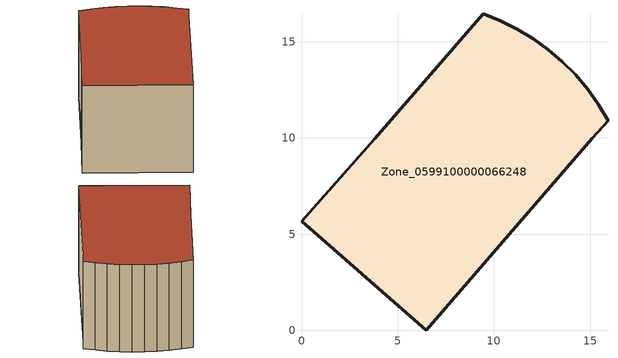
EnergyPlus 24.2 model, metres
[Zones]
Zone_0599100000066248
 floor ground (C_G): 14.25,13.27 14.88,12.53 15.44,11.74 15.93,10.9 15.12,9.98 6.48,0 0,5.68 3.8,9.97 9.44,16.46 10.35,16.1 11.21,15.66 12.04,15.16 12.83,14.59 13.57,13.96 z0
 wall outside (C_F): 15.93,10.9 15.44,11.74 14.88,12.53 14.25,13.27 13.57,13.96 12.83,14.59 12.04,15.16 11.21,15.66 10.35,16.1 9.44,16.46 3.8,9.97 0,5.68 6.48,0 15.12,9.98 15.93,10.9 z0:7.41
 roof outside (C_R): 0,5.68 6.48,0 15.12,9.98 15.93,10.9 15.44,11.74 14.88,12.53 14.25,13.27 13.57,13.96 12.83,14.59 12.04,15.16 11.21,15.66 10.35,16.1 9.44,16.46 3.8,9.97 z7.41
[BUILDING]
Pand.0599100000066248: North Axis=0; Terrain=City; Loads Convergence Tolerance Value=0.04; Temperature Convergence Tolerance Value=0.4; Solar Distribution=FullExterior; Maximum Number of Warmup Days=25; Minimum Number of Warmup Days=1
[Site:Location]
Rotterdam.The.Hague.AP_ZH_NLD Design_Conditions: Latitude=51.96; Longitude=4.45; Time Zone=1; Elevation=-4.5
[SITE:GROUNDTEMPERATURE:BUILDINGSURFACE]
18, 18, 18, 18, 18, 18, 18, 18, 18, 18, 18, 18
[MATERIAL] Thermal Absorptance=0.9; Solar Absorptance=0.7; Visible Absorptance=0.7
Name | Roughness | Thickness | Conductivity | Density | Specific Heat
G.TC.1946 | MediumSmooth | 0.15 | 1 | 540 | 1210
F.TC.1946 | Rough | 0.3 | 0.857143 | 1920 | 840
R.TC.1946 | MediumRough | 0.2 | 0.909091 | 1500 | 1000
[CONSTRUCTION]
C_G: G.TC.1946
C_F: F.TC.1946
C_R: R.TC.1946
[ZONE]
Zone_0599100000066248: Type=1; Multiplier=1; Ceiling Height=Autocalculate; Volume=Autocalculate; Floor Area=autocalculate; Part of Total Floor Area=Yes
[ZONEINFILTRATION:DESIGNFLOWRATE]
Infil_Zone_0599100000066248: Zone or ZoneList or Space or SpaceList=Zone_0599100000066248; Schedule=AlwaysOn; Design Flow Rate Calculation Method=Flow/Area; Flow Rate per Floor Area=0.003; Constant Term Coefficient=1; Temperature Term Coefficient=0; Velocity Term Coefficient=0; Velocity Squared Term Coefficient=0
[HVACTEMPLATE:ZONE:IDEALLOADSAIRSYSTEM]
Zone_0599100000066248: Maximum Heating Supply Air Temperature=50; Minimum Cooling Supply Air Temperature=13; Maximum Heating Supply Air Humidity Ratio=0.0156; Minimum Cooling Supply Air Humidity Ratio=0.0077; Heating Limit=NoLimit; Cooling Limit=NoLimit; Dehumidification Control Type=ConstantSensibleHeatRatio; Cooling Sensible Heat Ratio=0.7; Dehumidification Setpoint=60; Humidification Control Type=None; Humidification Setpoint=30; Outdoor Air Method=None; Outdoor Air Flow Rate per Person=0.00944; Outdoor Air Flow Rate per Zone Floor Area=0; Outdoor Air Flow Rate per Zone=0; Demand Controlled Ventilation Type=None; Outdoor Air Economizer Type=NoEconomizer; Heat Recovery Type=None; Sensible Heat Recovery Effectiveness=0.7; Latent Heat Recovery Effectiveness=0.65
[ZONECONTROL:THERMOSTAT]
ThermostatControl_Zone_0599100000066248: Zone or ZoneList=Zone_0599100000066248; Control Type Schedule=DualSetpointControlType; Control 1=Thermostat_Zone_0599100000066248; Temperature Difference Between Cutout And Setpoint=0
[THERMOSTATSETPOINT:DUALSETPOINT]
Thermostat_Zone_0599100000066248: Heating Setpoint Temperature Schedule=HeatingSetpoint_Zone_0599100000066248; Cooling Setpoint Temperature Schedule=CoolingSetpoint_Zone_0599100000066248
[SCHEDULE:COMPACT]
HeatingSetpoint_Zone_0599100000066248: Through: 12/31, For: AllDays, Until: 24:00, 21
CoolingSetpoint_Zone_0599100000066248: Through: 12/31, For: AllDays, Until: 24:00, 24
DualSetpointControlType: Through: 12/31, For: AllDays, Until: 24:00, 4
AlwaysOn: Through: 12/31, For: AllDays, Until: 24:00, 1
